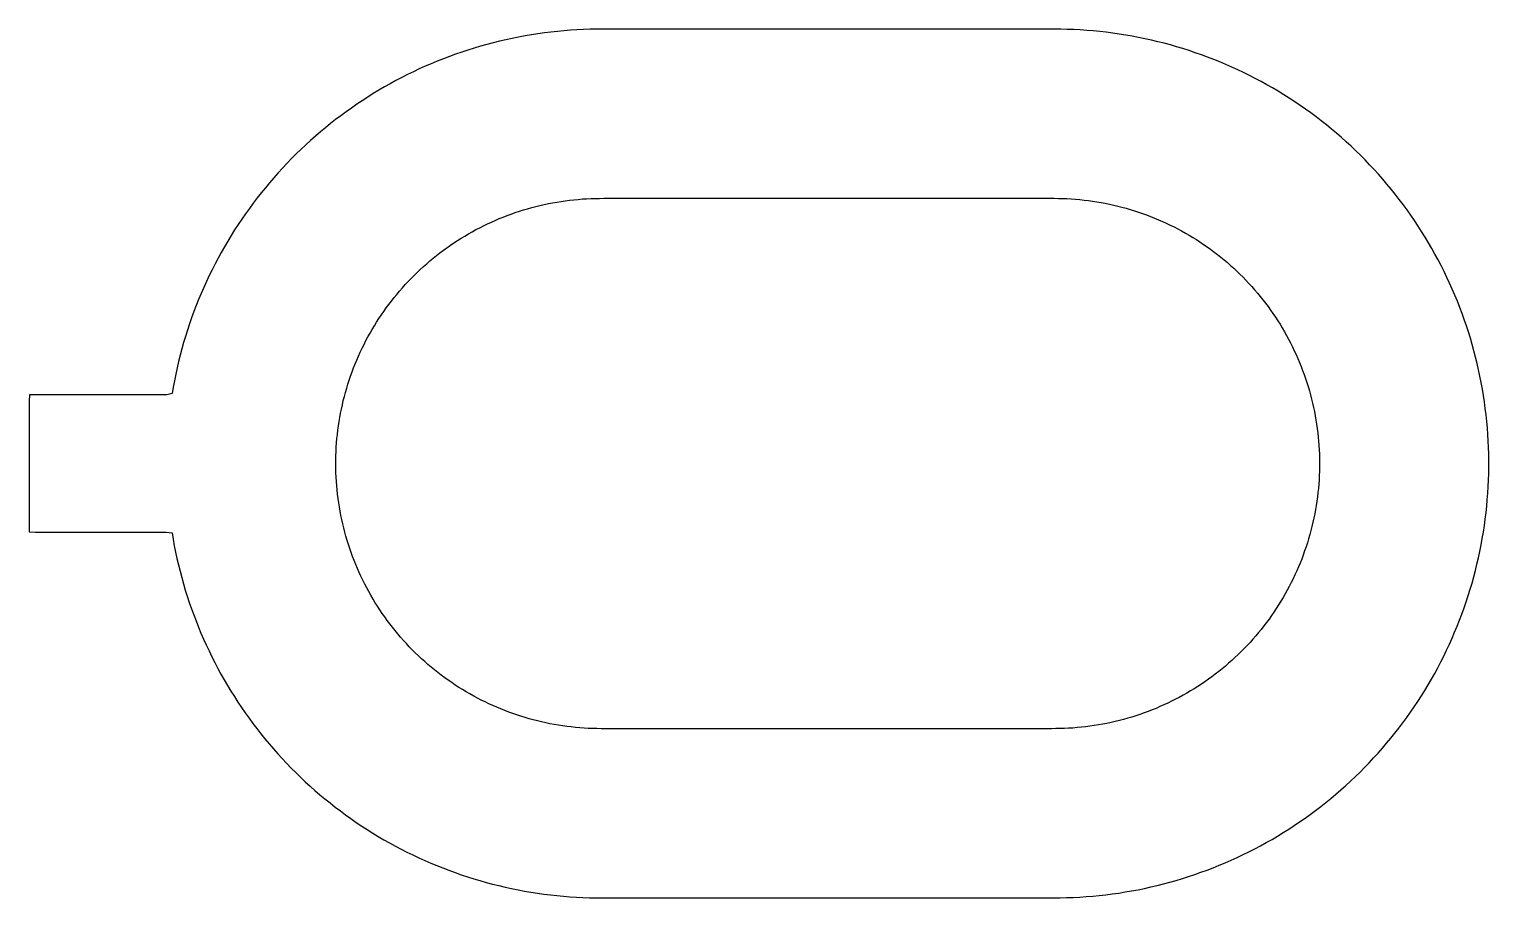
# Model space of a CAD drawing. Header units: millimetres. Extents: x -7 to 24.9, y -4 to 15.
import ezdxf

# ---------------------------------------------------------------- set-up
doc = ezdxf.new("R2010")
doc.units = ezdxf.units.MM
doc.layers.add('DIE_CUT', color=7, linetype='Continuous')

msp = doc.modelspace()

# ---------------------------------------------------------------- linework, layer by layer
at = {"layer": 'DIE_CUT'}
for points in [[(15.4, 15), (15.2571, 15), (15.1143, 15), (14.9714, 15), (14.8286, 15), (14.6857, 15), (14.5428, 15), (14.4, 15), (14.2571, 15), (14.1143, 15), (13.9714, 15), (13.8285, 15), (13.6857, 15), (13.5428, 15), (13.4, 15), (13.2571, 15), (13.1142, 15), (12.9714, 15), (12.8285, 15), (12.6857, 15), (12.5428, 15), (12.3999, 15), (12.2571, 15), (12.1142, 15), (11.9714, 15), (11.8285, 15), (11.6856, 15), (11.5428, 15), (11.3999, 15), (11.2571, 15), (11.1142, 15), (10.9713, 15), (10.8285, 15), (10.6856, 15), (10.5428, 15), (10.3999, 15), (10.257, 15), (10.1142, 15), (9.9713, 15), (9.8285, 15), (9.6856, 15), (9.5427, 15), (9.3999, 15), (9.257, 15), (9.1142, 15), (8.9713, 15), (8.8284, 15), (8.6856, 15), (8.5427, 15), (8.3999, 15), (8.257, 15), (8.1141, 15), (7.9713, 15), (7.8284, 15), (7.6856, 15), (7.5427, 15), (7.3998, 15), (7.257, 15), (7.1141, 15), (6.9713, 15), (6.8284, 15), (6.6855, 15), (6.5427, 15), (6.3998, 15), (6.257, 15), (6.1141, 15), (5.9712, 15), (5.8284, 15), (5.6855, 15), (5.5427, 15), (5.3998, 14.9995), (5.257, 14.9969), (5.1142, 14.9922), (4.9715, 14.9853), (4.8289, 14.9763), (4.6865, 14.9651), (4.5443, 14.9518), (4.4022, 14.9364), (4.2605, 14.9188), (4.119, 14.8991), (3.9778, 14.8773), (3.837, 14.8533), (3.6965, 14.8272), (3.5564, 14.7991), (3.4168, 14.7688), (3.2777, 14.7364), (3.139, 14.702), (3.0009, 14.6654), (2.8634, 14.6268), (2.7265, 14.5861), (2.5901, 14.5434), (2.4545, 14.4986), (2.3195, 14.4518), (2.1853, 14.4029), (2.0518, 14.3521), (1.919, 14.2992), (1.7871, 14.2444), (1.656, 14.1876), (1.5258, 14.1288), (1.3965, 14.0681), (1.2682, 14.0054), (1.1407, 13.9408), (1.0143, 13.8743), (0.8889, 13.8059), (0.7645, 13.7356), (0.6412, 13.6635), (0.519, 13.5895), (0.3979, 13.5137), (0.278, 13.436), (0.1592, 13.3566), (0.0417, 13.2754), (-0.0746, 13.1925), (-0.1896, 13.1078), (-0.3034, 13.0213), (-0.4158, 12.9332), (-0.5269, 12.8434), (-0.6367, 12.752), (-0.745, 12.6589), (-0.852, 12.5641), (-0.9575, 12.4678), (-1.0615, 12.3699), (-1.1641, 12.2705), (-1.2652, 12.1695), (-1.3647, 12.067), (-1.4627, 11.9631), (-1.5591, 11.8576), (-1.6539, 11.7508), (-1.7471, 11.6425), (-1.8386, 11.5328), (-1.9285, 11.4218), (-2.0167, 11.3094), (-2.1032, 11.1957), (-2.188, 11.0807), (-2.271, 10.9645), (-2.3523, 10.847), (-2.4319, 10.7283), (-2.5096, 10.6085), (-2.5855, 10.4875), (-2.6596, 10.3653), (-2.7318, 10.2421), (-2.8022, 10.1177), (-2.8707, 9.9924), (-2.9373, 9.866), (-3.002, 9.7386), (-3.0648, 9.6103), (-3.1256, 9.481), (-3.1845, 9.3509), (-3.2414, 9.2199), (-3.2964, 9.088), (-3.3493, 8.9553), (-3.4003, 8.8219), (-3.4492, 8.6876), (-3.4962, 8.5527), (-3.5411, 8.4171), (-3.5839, 8.2808), (-3.6247, 8.1439), (-3.6634, 8.0064), (-3.7001, 7.8683), (-3.7346, 7.7297), (-3.7671, 7.5906), (-3.7975, 7.451), (-3.8258, 7.311), (-3.852, 7.1705), (-3.876, 7.0297), (-3.9936, 7), (-4.1365, 7), (-4.2793, 7), (-4.4222, 7), (-4.565, 7), (-4.7079, 7), (-4.8508, 7), (-4.9936, 7), (-5.1365, 7), (-5.2793, 7), (-5.4222, 7), (-5.5651, 7), (-5.7079, 7), (-5.8508, 7), (-5.9936, 7), (-6.1365, 7), (-6.2794, 7), (-6.4222, 7), (-6.5651, 7), (-6.7079, 7), (-6.8508, 7), (-6.9937, 7), (-7, 6.8635), (-7, 6.7206), (-7, 6.5778), (-7, 6.4349), (-7, 6.292), (-7, 6.1492), (-7, 6.0063), (-7, 5.8635), (-7, 5.7206), (-7, 5.5777), (-7, 5.4349), (-7, 5.292), (-7, 5.1492), (-7, 5.0063), (-7, 4.8634), (-7, 4.7206), (-7, 4.5777), (-7, 4.4349), (-7, 4.292), (-7, 4.1491), (-7, 4.0063), (-6.8634, 4), (-6.7206, 4), (-6.5777, 4), (-6.4348, 4), (-6.292, 4), (-6.1491, 4), (-6.0063, 4), (-5.8634, 4), (-5.7205, 4), (-5.5777, 4), (-5.4348, 4), (-5.292, 4), (-5.1491, 4), (-5.0062, 4), (-4.8634, 4), (-4.7205, 4), (-4.5777, 4), (-4.4348, 4), (-4.2919, 4), (-4.1491, 4), (-4.0062, 4), (-3.8781, 3.9827), (-3.8542, 3.8419), (-3.8282, 3.7014), (-3.8001, 3.5614), (-3.7699, 3.4217), (-3.7376, 3.2826), (-3.7032, 3.1439), (-3.6667, 3.0058), (-3.6282, 2.8682), (-3.5876, 2.7313), (-3.5449, 2.5949), (-3.5002, 2.4592), (-3.4535, 2.3242), (-3.4047, 2.19), (-3.3539, 2.0564), (-3.3011, 1.9237), (-3.2464, 1.7917), (-3.1896, 1.6606), (-3.1309, 1.5304), (-3.0702, 1.4011), (-3.0076, 1.2727), (-2.9431, 1.1452), (-2.8766, 1.0187), (-2.8083, 0.8933), (-2.7381, 0.7689), (-2.666, 0.6455), (-2.5921, 0.5233), (-2.5164, 0.4022), (-2.4388, 0.2822), (-2.3594, 0.1634), (-2.2783, 0.0458), (-2.1954, -0.0705), (-2.1108, -0.1856), (-2.0244, -0.2994), (-1.9363, -0.4119), (-1.8466, -0.5231), (-1.7552, -0.6329), (-1.6622, -0.7413), (-1.5675, -0.8483), (-1.4712, -0.9538), (-1.3734, -1.0579), (-1.274, -1.1605), (-1.1731, -1.2616), (-1.0707, -1.3612), (-0.9667, -1.4593), (-0.8614, -1.5557), (-0.7545, -1.6506), (-0.6463, -1.7438), (-0.5367, -1.8354), (-0.4257, -1.9254), (-0.3134, -2.0136), (-0.1997, -2.1002), (-0.0848, -2.1851), (0.0314, -2.2682), (0.1488, -2.3495), (0.2675, -2.4291), (0.3873, -2.5069), (0.5083, -2.5829), (0.6304, -2.657), (0.7536, -2.7293), (0.8779, -2.7998), (1.0032, -2.8683), (1.1295, -2.935), (1.2569, -2.9998), (1.3852, -3.0626), (1.5144, -3.1235), (1.6445, -3.1825), (1.7755, -3.2395), (1.9074, -3.2945), (2.04, -3.3475), (2.1734, -3.3985), (2.3076, -3.4476), (2.4425, -3.4946), (2.5781, -3.5395), (2.7144, -3.5824), (2.8513, -3.6233), (2.9888, -3.6621), (3.1268, -3.6988), (3.2654, -3.7335), (3.4045, -3.766), (3.5441, -3.7965), (3.6841, -3.8248), (3.8245, -3.8511), (3.9653, -3.8752), (4.1065, -3.8972), (4.248, -3.9171), (4.3897, -3.9349), (4.5317, -3.9505), (4.6739, -3.964), (4.8163, -3.9754), (4.9589, -3.9846), (5.1016, -3.9916), (5.2444, -3.9966), (5.3872, -3.9993), (5.5301, -4), (5.6729, -4), (5.8158, -4), (5.9586, -4), (6.1015, -4), (6.2444, -4), (6.3872, -4), (6.5301, -4), (6.6729, -4), (6.8158, -4), (6.9587, -4), (7.1015, -4), (7.2444, -4), (7.3872, -4), (7.5301, -4), (7.673, -4), (7.8158, -4), (7.9587, -4), (8.1015, -4), (8.2444, -4), (8.3873, -4), (8.5301, -4), (8.673, -4), (8.8158, -4), (8.9587, -4), (9.1016, -4), (9.2444, -4), (9.3873, -4), (9.5301, -4), (9.673, -4), (9.8159, -4), (9.9587, -4), (10.1016, -4), (10.2444, -4), (10.3873, -4), (10.5302, -4), (10.673, -4), (10.8159, -4), (10.9587, -4), (11.1016, -4), (11.2445, -4), (11.3873, -4), (11.5302, -4), (11.673, -4), (11.8159, -4), (11.9588, -4), (12.1016, -4), (12.2445, -4), (12.3873, -4), (12.5302, -4), (12.6731, -4), (12.8159, -4), (12.9588, -4), (13.1016, -4), (13.2445, -4), (13.3874, -4), (13.5302, -4), (13.6731, -4), (13.8159, -4), (13.9588, -4), (14.1017, -4), (14.2445, -4), (14.3874, -4), (14.5302, -4), (14.6731, -4), (14.816, -4), (14.9588, -4), (15.1017, -4), (15.2445, -4), (15.3874, -4), (15.5302, -3.9991), (15.6731, -3.9961), (15.8158, -3.9909), (15.9585, -3.9836), (16.1011, -3.9741), (16.2434, -3.9625), (16.3856, -3.9487), (16.5276, -3.9328), (16.6693, -3.9148), (16.8108, -3.8947), (16.9519, -3.8724), (17.0926, -3.848), (17.233, -3.8215), (17.373, -3.7929), (17.5125, -3.7621), (17.6515, -3.7293), (17.7901, -3.6944), (17.928, -3.6575), (18.0655, -3.6184), (18.2023, -3.5773), (18.3385, -3.5341), (18.474, -3.4889), (18.6088, -3.4417), (18.7429, -3.3924), (18.8762, -3.3411), (19.0088, -3.2879), (19.1405, -3.2326), (19.2714, -3.1754), (19.4014, -3.1162), (19.5305, -3.055), (19.6587, -2.992), (19.7859, -2.927), (19.9122, -2.86), (20.0374, -2.7913), (20.1615, -2.7206), (20.2846, -2.6481), (20.4066, -2.5737), (20.5274, -2.4975), (20.6471, -2.4195), (20.7656, -2.3397), (20.8829, -2.2581), (20.9989, -2.1748), (21.1137, -2.0897), (21.2272, -2.0029), (21.3393, -1.9145), (21.4502, -1.8243), (21.5596, -1.7325), (21.6677, -1.6391), (21.7743, -1.544), (21.8795, -1.4474), (21.9833, -1.3491), (22.0855, -1.2494), (22.1862, -1.1481), (22.2854, -1.0453), (22.3831, -0.941), (22.4791, -0.8353), (22.5736, -0.7281), (22.6665, -0.6195), (22.7577, -0.5096), (22.8472, -0.3982), (22.935, -0.2856), (23.0212, -0.1716), (23.1056, -0.0564), (23.1883, 0.0601), (23.2692, 0.1778), (23.3484, 0.2968), (23.4257, 0.4169), (23.5012, 0.5381), (23.5749, 0.6605), (23.6468, 0.784), (23.7168, 0.9085), (23.7849, 1.0341), (23.8511, 1.1607), (23.9154, 1.2883), (23.9777, 1.4168), (24.0382, 1.5463), (24.0966, 1.6766), (24.1532, 1.8078), (24.2077, 1.9399), (24.2602, 2.0727), (24.3108, 2.2063), (24.3593, 2.3407), (24.4058, 2.4758), (24.4502, 2.6115), (24.4926, 2.7479), (24.533, 2.885), (24.5713, 3.0226), (24.6075, 3.1608), (24.6416, 3.2995), (24.6737, 3.4388), (24.7036, 3.5784), (24.7315, 3.7186), (24.7572, 3.8591), (24.7808, 4), (24.8023, 4.1412), (24.8217, 4.2827), (24.8389, 4.4246), (24.854, 4.5666), (24.867, 4.7089), (24.8778, 4.8513), (24.8865, 4.9939), (24.893, 5.1366), (24.8974, 5.2794), (24.8997, 5.4223), (24.8998, 5.5651), (24.8977, 5.708), (24.8935, 5.8508), (24.8872, 5.9935), (24.8787, 6.1361), (24.868, 6.2786), (24.8553, 6.4208), (24.8404, 6.5629), (24.8233, 6.7048), (24.8041, 6.8463), (24.7828, 6.9876), (24.7594, 7.1285), (24.7338, 7.2691), (24.7062, 7.4092), (24.6764, 7.5489), (24.6446, 7.6882), (24.6106, 7.827), (24.5746, 7.9652), (24.5365, 8.1029), (24.4963, 8.24), (24.4541, 8.3765), (24.4098, 8.5123), (24.3635, 8.6474), (24.3151, 8.7819), (24.2648, 8.9155), (24.2124, 9.0485), (24.158, 9.1806), (24.1017, 9.3119), (24.0434, 9.4423), (23.9831, 9.5718), (23.9209, 9.7004), (23.8568, 9.8281), (23.7908, 9.9547), (23.7228, 10.0804), (23.653, 10.2051), (23.5813, 10.3286), (23.5078, 10.4511), (23.4324, 10.5725), (23.3553, 10.6927), (23.2763, 10.8117), (23.1955, 10.9296), (23.113, 11.0462), (23.0287, 11.1615), (22.9427, 11.2756), (22.855, 11.3884), (22.7656, 11.4998), (22.6746, 11.6099), (22.5819, 11.7186), (22.4875, 11.8259), (22.3916, 11.9317), (22.2941, 12.0361), (22.1951, 12.1391), (22.0944, 12.2405), (21.9923, 12.3404), (21.8887, 12.4388), (21.7837, 12.5356), (21.6771, 12.6307), (21.5692, 12.7243), (21.4599, 12.8163), (21.3492, 12.9066), (21.2371, 12.9952), (21.1237, 13.0821), (21.0091, 13.1673), (20.8932, 13.2508), (20.776, 13.3325), (20.6576, 13.4125), (20.538, 13.4907), (20.4173, 13.567), (20.2954, 13.6416), (20.1724, 13.7143), (20.0484, 13.7851), (19.9233, 13.8541), (19.7971, 13.9211), (19.67, 13.9863), (19.5419, 14.0495), (19.4129, 14.1109), (19.2829, 14.1702), (19.1521, 14.2276), (19.0204, 14.2831), (18.888, 14.3365), (18.7547, 14.388), (18.6207, 14.4374), (18.4859, 14.4848), (18.3504, 14.5302), (18.2143, 14.5736), (18.0776, 14.6149), (17.9402, 14.6541), (17.8023, 14.6913), (17.6638, 14.7263), (17.5248, 14.7593), (17.3853, 14.7902), (17.2454, 14.819), (17.105, 14.8457), (16.9643, 14.8703), (16.8232, 14.8928), (16.6818, 14.9131), (16.5401, 14.9313), (16.3982, 14.9474), (16.256, 14.9614), (16.1136, 14.9732), (15.9711, 14.9828), (15.8284, 14.9903), (15.6857, 14.9957), (15.5429, 14.9989)], [(15.4, 11.3), (15.4937, 11.2992), (15.5874, 11.297), (15.6811, 11.2932), (15.7747, 11.2879), (15.8682, 11.2811), (15.9615, 11.2728), (16.0548, 11.2629), (16.1478, 11.2516), (16.2407, 11.2388), (16.3333, 11.2244), (16.4257, 11.2086), (16.5178, 11.1913), (16.6096, 11.1725), (16.7012, 11.1522), (16.7923, 11.1304), (16.8831, 11.1072), (16.9736, 11.0825), (17.0636, 11.0563), (17.1532, 11.0287), (17.2423, 10.9996), (17.3309, 10.9691), (17.419, 10.9372), (17.5067, 10.9039), (17.5937, 10.8691), (17.6802, 10.833), (17.7661, 10.7954), (17.8514, 10.7565), (17.936, 10.7162), (18.02, 10.6745), (18.1032, 10.6315), (18.1858, 10.5872), (18.2677, 10.5415), (18.3488, 10.4945), (18.4291, 10.4462), (18.5086, 10.3966), (18.5874, 10.3457), (18.6653, 10.2936), (18.7423, 10.2402), (18.8185, 10.1855), (18.8937, 10.1297), (18.9681, 10.0726), (19.0415, 10.0143), (19.114, 9.9549), (19.1855, 9.8943), (19.256, 9.8325), (19.3256, 9.7697), (19.394, 9.7057), (19.4615, 9.6406), (19.5279, 9.5744), (19.5932, 9.5071), (19.6574, 9.4389), (19.7205, 9.3695), (19.7825, 9.2992), (19.8433, 9.2279), (19.903, 9.1556), (19.9614, 9.0823), (20.0187, 9.0082), (20.0748, 8.9331), (20.1297, 8.8571), (20.1833, 8.7802), (20.2357, 8.7025), (20.2869, 8.6239), (20.3367, 8.5445), (20.3853, 8.4643), (20.4325, 8.3834), (20.4785, 8.3017), (20.5231, 8.2192), (20.5663, 8.1361), (20.6083, 8.0522), (20.6488, 7.9677), (20.688, 7.8826), (20.7258, 7.7968), (20.7623, 7.7104), (20.7973, 7.6235), (20.8309, 7.536), (20.8631, 7.448), (20.8939, 7.3594), (20.9232, 7.2704), (20.9511, 7.1809), (20.9775, 7.091), (21.0025, 7.0006), (21.026, 6.9099), (21.0481, 6.8188), (21.0687, 6.7273), (21.0878, 6.6356), (21.1054, 6.5435), (21.1215, 6.4511), (21.1361, 6.3586), (21.1492, 6.2657), (21.1609, 6.1727), (21.171, 6.0795), (21.1796, 5.9862), (21.1867, 5.8927), (21.1923, 5.7992), (21.1964, 5.7055), (21.1989, 5.6118), (21.2, 5.5181), (21.1995, 5.4243), (21.1975, 5.3306), (21.194, 5.237), (21.189, 5.1434), (21.1825, 5.0499), (21.1745, 4.9565), (21.1649, 4.8632), (21.1539, 4.7701), (21.1413, 4.6772), (21.1273, 4.5846), (21.1118, 4.4921), (21.0947, 4.3999), (21.0762, 4.3081), (21.0562, 4.2165), (21.0347, 4.1252), (21.0118, 4.0344), (20.9873, 3.9439), (20.9615, 3.8538), (20.9341, 3.7641), (20.9054, 3.6749), (20.8751, 3.5862), (20.8435, 3.4979), (20.8104, 3.4102), (20.776, 3.323), (20.7401, 3.2364), (20.7028, 3.1504), (20.6641, 3.065), (20.6241, 2.9803), (20.5827, 2.8962), (20.5399, 2.8128), (20.4958, 2.7301), (20.4504, 2.6481), (20.4036, 2.5668), (20.3556, 2.4863), (20.3062, 2.4067), (20.2556, 2.3278), (20.2037, 2.2497), (20.1506, 2.1725), (20.0962, 2.0962), (20.0405, 2.0207), (19.9837, 1.9462), (19.9257, 1.8726), (19.8665, 1.7999), (19.8061, 1.7282), (19.7445, 1.6575), (19.6819, 1.5878), (19.6181, 1.5191), (19.5532, 1.4514), (19.4872, 1.3848), (19.4202, 1.3193), (19.3521, 1.2549), (19.283, 1.1916), (19.2129, 1.1294), (19.1417, 1.0684), (19.0696, 1.0085), (18.9965, 0.9497), (18.9225, 0.8922), (18.8476, 0.8359), (18.7718, 0.7808), (18.6951, 0.7269), (18.6175, 0.6743), (18.5391, 0.6229), (18.4599, 0.5728), (18.3798, 0.524), (18.299, 0.4765), (18.2175, 0.4303), (18.1352, 0.3854), (18.0522, 0.3419), (17.9685, 0.2997), (17.8841, 0.2589), (17.7991, 0.2194), (17.7134, 0.1813), (17.6272, 0.1446), (17.5403, 0.1094), (17.4529, 0.0755), (17.365, 0.043), (17.2765, 0.012), (17.1876, -0.0177), (17.0982, -0.0458), (17.0083, -0.0725), (16.9181, -0.0978), (16.8274, -0.1216), (16.7364, -0.1439), (16.645, -0.1648), (16.5533, -0.1842), (16.4613, -0.2021), (16.369, -0.2185), (16.2764, -0.2334), (16.1837, -0.2468), (16.0907, -0.2587), (15.9975, -0.2691), (15.9042, -0.278), (15.8108, -0.2854), (15.7172, -0.2913), (15.6236, -0.2957), (15.5299, -0.2985), (15.4362, -0.2999), (15.3424, -0.3), (15.2487, -0.3), (15.155, -0.3), (15.0612, -0.3), (14.9675, -0.3), (14.8737, -0.3), (14.78, -0.3), (14.6863, -0.3), (14.5925, -0.3), (14.4988, -0.3), (14.4051, -0.3), (14.3113, -0.3), (14.2176, -0.3), (14.1238, -0.3), (14.0301, -0.3), (13.9364, -0.3), (13.8426, -0.3), (13.7489, -0.3), (13.6552, -0.3), (13.5614, -0.3), (13.4677, -0.3), (13.3739, -0.3), (13.2802, -0.3), (13.1865, -0.3), (13.0927, -0.3), (12.999, -0.3), (12.9053, -0.3), (12.8115, -0.3), (12.7178, -0.3), (12.624, -0.3), (12.5303, -0.3), (12.4366, -0.3), (12.3428, -0.3), (12.2491, -0.3), (12.1554, -0.3), (12.0616, -0.3), (11.9679, -0.3), (11.8741, -0.3), (11.7804, -0.3), (11.6867, -0.3), (11.5929, -0.3), (11.4992, -0.3), (11.4055, -0.3), (11.3117, -0.3), (11.218, -0.3), (11.1242, -0.3), (11.0305, -0.3), (10.9368, -0.3), (10.843, -0.3), (10.7493, -0.3), (10.6556, -0.3), (10.5618, -0.3), (10.4681, -0.3), (10.3743, -0.3), (10.2806, -0.3), (10.1869, -0.3), (10.0931, -0.3), (9.9994, -0.3), (9.9057, -0.3), (9.8119, -0.3), (9.7182, -0.3), (9.6244, -0.3), (9.5307, -0.3), (9.437, -0.3), (9.3432, -0.3), (9.2495, -0.3), (9.1558, -0.3), (9.062, -0.3), (8.9683, -0.3), (8.8745, -0.3), (8.7808, -0.3), (8.6871, -0.3), (8.5933, -0.3), (8.4996, -0.3), (8.4059, -0.3), (8.3121, -0.3), (8.2184, -0.3), (8.1246, -0.3), (8.0309, -0.3), (7.9372, -0.3), (7.8434, -0.3), (7.7497, -0.3), (7.656, -0.3), (7.5622, -0.3), (7.4685, -0.3), (7.3747, -0.3), (7.281, -0.3), (7.1873, -0.3), (7.0935, -0.3), (6.9998, -0.3), (6.9061, -0.3), (6.8123, -0.3), (6.7186, -0.3), (6.6248, -0.3), (6.5311, -0.3), (6.4374, -0.3), (6.3436, -0.3), (6.2499, -0.3), (6.1562, -0.3), (6.0624, -0.3), (5.9687, -0.3), (5.8749, -0.3), (5.7812, -0.3), (5.6875, -0.3), (5.5937, -0.3), (5.5, -0.3), (5.4063, -0.2992), (5.3126, -0.297), (5.2189, -0.2932), (5.1253, -0.2879), (5.0318, -0.2811), (4.9385, -0.2728), (4.8452, -0.2629), (4.7522, -0.2516), (4.6593, -0.2388), (4.5667, -0.2244), (4.4743, -0.2086), (4.3822, -0.1913), (4.2904, -0.1725), (4.1988, -0.1522), (4.1077, -0.1304), (4.0169, -0.1072), (3.9264, -0.0825), (3.8364, -0.0563), (3.7468, -0.0287), (3.6577, 0.0004), (3.5691, 0.0309), (3.481, 0.0628), (3.3933, 0.0961), (3.3063, 0.1309), (3.2198, 0.167), (3.1339, 0.2046), (3.0486, 0.2435), (2.964, 0.2838), (2.88, 0.3255), (2.7968, 0.3685), (2.7142, 0.4128), (2.6323, 0.4585), (2.5512, 0.5055), (2.4709, 0.5538), (2.3914, 0.6034), (2.3126, 0.6543), (2.2347, 0.7064), (2.1577, 0.7598), (2.0815, 0.8145), (2.0063, 0.8703), (1.9319, 0.9274), (1.8585, 0.9857), (1.786, 1.0451), (1.7145, 1.1057), (1.644, 1.1675), (1.5744, 1.2303), (1.506, 1.2943), (1.4385, 1.3594), (1.3721, 1.4256), (1.3068, 1.4929), (1.2426, 1.5611), (1.1795, 1.6305), (1.1175, 1.7008), (1.0567, 1.7721), (0.997, 1.8444), (0.9386, 1.9177), (0.8813, 1.9918), (0.8252, 2.0669), (0.7703, 2.1429), (0.7167, 2.2198), (0.6643, 2.2975), (0.6131, 2.3761), (0.5633, 2.4555), (0.5147, 2.5357), (0.4675, 2.6166), (0.4215, 2.6983), (0.3769, 2.7808), (0.3337, 2.8639), (0.2917, 2.9478), (0.2512, 3.0323), (0.212, 3.1174), (0.1742, 3.2032), (0.1377, 3.2896), (0.1027, 3.3765), (0.0691, 3.464), (0.0369, 3.552), (0.0061, 3.6406), (-0.0232, 3.7296), (-0.0511, 3.8191), (-0.0775, 3.909), (-0.1025, 3.9994), (-0.126, 4.0901), (-0.1481, 4.1812), (-0.1687, 4.2727), (-0.1878, 4.3644), (-0.2054, 4.4565), (-0.2215, 4.5489), (-0.2361, 4.6414), (-0.2492, 4.7343), (-0.2609, 4.8273), (-0.271, 4.9205), (-0.2796, 5.0138), (-0.2867, 5.1073), (-0.2923, 5.2008), (-0.2964, 5.2945), (-0.2989, 5.3882), (-0.3, 5.4819), (-0.2995, 5.5757), (-0.2975, 5.6694), (-0.294, 5.763), (-0.289, 5.8566), (-0.2825, 5.9501), (-0.2745, 6.0435), (-0.2649, 6.1368), (-0.2539, 6.2299), (-0.2413, 6.3228), (-0.2273, 6.4154), (-0.2118, 6.5079), (-0.1947, 6.6001), (-0.1762, 6.6919), (-0.1562, 6.7835), (-0.1347, 6.8748), (-0.1118, 6.9656), (-0.0873, 7.0561), (-0.0615, 7.1462), (-0.0341, 7.2359), (-0.0054, 7.3251), (0.0249, 7.4138), (0.0565, 7.5021), (0.0896, 7.5898), (0.124, 7.677), (0.1599, 7.7636), (0.1972, 7.8496), (0.2359, 7.935), (0.2759, 8.0197), (0.3173, 8.1038), (0.3601, 8.1872), (0.4042, 8.2699), (0.4496, 8.3519), (0.4964, 8.4332), (0.5444, 8.5137), (0.5938, 8.5933), (0.6444, 8.6722), (0.6963, 8.7503), (0.7494, 8.8275), (0.8038, 8.9038), (0.8595, 8.9793), (0.9163, 9.0538), (0.9743, 9.1274), (1.0335, 9.2001), (1.0939, 9.2718), (1.1555, 9.3425), (1.2181, 9.4122), (1.2819, 9.4809), (1.3468, 9.5486), (1.4128, 9.6152), (1.4798, 9.6807), (1.5479, 9.7451), (1.617, 9.8084), (1.6871, 9.8706), (1.7583, 9.9316), (1.8304, 9.9915), (1.9035, 10.0503), (1.9775, 10.1078), (2.0524, 10.1641), (2.1282, 10.2192), (2.2049, 10.2731), (2.2825, 10.3257), (2.3609, 10.3771), (2.4401, 10.4272), (2.5202, 10.476), (2.601, 10.5235), (2.6825, 10.5697), (2.7648, 10.6146), (2.8478, 10.6581), (2.9315, 10.7003), (3.0159, 10.7411), (3.1009, 10.7806), (3.1866, 10.8187), (3.2728, 10.8554), (3.3597, 10.8906), (3.4471, 10.9245), (3.535, 10.957), (3.6235, 10.988), (3.7124, 11.0177), (3.8018, 11.0458), (3.8917, 11.0725), (3.9819, 11.0978), (4.0726, 11.1216), (4.1636, 11.1439), (4.255, 11.1648), (4.3467, 11.1842), (4.4387, 11.2021), (4.531, 11.2185), (4.6236, 11.2334), (4.7163, 11.2468), (4.8093, 11.2587), (4.9025, 11.2691), (4.9958, 11.278), (5.0892, 11.2854), (5.1828, 11.2913), (5.2764, 11.2957), (5.3701, 11.2985), (5.4638, 11.2999), (5.5576, 11.3), (5.6513, 11.3), (5.745, 11.3), (5.8388, 11.3), (5.9325, 11.3), (6.0263, 11.3), (6.12, 11.3), (6.2137, 11.3), (6.3075, 11.3), (6.4012, 11.3), (6.4949, 11.3), (6.5887, 11.3), (6.6824, 11.3), (6.7762, 11.3), (6.8699, 11.3), (6.9636, 11.3), (7.0574, 11.3), (7.1511, 11.3), (7.2448, 11.3), (7.3386, 11.3), (7.4323, 11.3), (7.5261, 11.3), (7.6198, 11.3), (7.7135, 11.3), (7.8073, 11.3), (7.901, 11.3), (7.9947, 11.3), (8.0885, 11.3), (8.1822, 11.3), (8.276, 11.3), (8.3697, 11.3), (8.4634, 11.3), (8.5572, 11.3), (8.6509, 11.3), (8.7446, 11.3), (8.8384, 11.3), (8.9321, 11.3), (9.0259, 11.3), (9.1196, 11.3), (9.2133, 11.3), (9.3071, 11.3), (9.4008, 11.3), (9.4945, 11.3), (9.5883, 11.3), (9.682, 11.3), (9.7758, 11.3), (9.8695, 11.3), (9.9632, 11.3), (10.057, 11.3), (10.1507, 11.3), (10.2444, 11.3), (10.3382, 11.3), (10.4319, 11.3), (10.5257, 11.3), (10.6194, 11.3), (10.7131, 11.3), (10.8069, 11.3), (10.9006, 11.3), (10.9943, 11.3), (11.0881, 11.3), (11.1818, 11.3), (11.2756, 11.3), (11.3693, 11.3), (11.463, 11.3), (11.5568, 11.3), (11.6505, 11.3), (11.7442, 11.3), (11.838, 11.3), (11.9317, 11.3), (12.0255, 11.3), (12.1192, 11.3), (12.2129, 11.3), (12.3067, 11.3), (12.4004, 11.3), (12.4941, 11.3), (12.5879, 11.3), (12.6816, 11.3), (12.7754, 11.3), (12.8691, 11.3), (12.9628, 11.3), (13.0566, 11.3), (13.1503, 11.3), (13.244, 11.3), (13.3378, 11.3), (13.4315, 11.3), (13.5253, 11.3), (13.619, 11.3), (13.7127, 11.3), (13.8065, 11.3), (13.9002, 11.3), (13.9939, 11.3), (14.0877, 11.3), (14.1814, 11.3), (14.2752, 11.3), (14.3689, 11.3), (14.4626, 11.3), (14.5564, 11.3), (14.6501, 11.3), (14.7438, 11.3), (14.8376, 11.3), (14.9313, 11.3), (15.0251, 11.3), (15.1188, 11.3), (15.2125, 11.3), (15.3063, 11.3)]]:
    msp.add_lwpolyline(points, close=True, dxfattribs=at)

doc.saveas('drawing.dxf')
